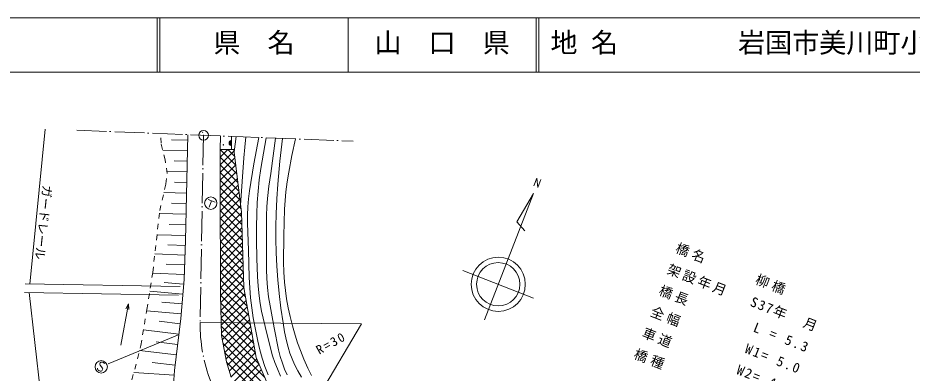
# Model space of a CAD drawing. Units: millimetres, scale not verified. Extents: x 40000 to 680000, y 20000 to 380000.
# Drawn here: x 272024 to 437177, y 314481 to 380000 of the extents above; entities that cross this region are included whole.
import ezdxf
from ezdxf.enums import TextEntityAlignment as Align

# ---------------------------------------------------------------- set-up
doc = ezdxf.new("R2010")
doc.units = ezdxf.units.MM
doc.header["$LTSCALE"] = 1000
doc.linetypes.add('USER1', pattern=[7.000001, 5.508197, -0.688525, 0.114754, -0.688525])
doc.linetypes.add('USER2', pattern=[2, 1, -1])
for name, color, linetype, lineweight in [('S-BGD', 7, 'Continuous', 13), ('S-BGD-HTXT', 6, 'Continuous', 13), ('S-BMK-SRVR', 3, 'Continuous', 13), ('S-TTL', 2, 'Continuous', 13), ('S-TTL-FRAM', 2, 'Continuous', 13), ('表題_事業名', 3, 'Continuous', 13)]:
    doc.layers.add(name, color=color, linetype=linetype, lineweight=lineweight)
doc.styles.add('ＭＳ ゴシック', font='')
doc.styles.get('ＭＳ ゴシック').set_extended_font_data('MS Gothic')

msp = doc.modelspace()

# ---------------------------------------------------------------- linework, layer by layer
at = {"layer": 'S-BGD', "linetype": 'USER2'}
for p, q in [((298472, 356879), (298370, 358628)), ((299231, 353800), (298472, 356879)), ((299612, 351282), (299231, 353800)), ((299361, 349377), (299612, 351282)), ((298228, 344443), (299361, 349377)), ((296937, 333061), (298228, 344443)), ((295840, 326208), (296937, 333061)), ((294725, 319558), (295840, 326208)), ((293096, 313247), (294725, 319558))]:
    msp.add_line(p, q, dxfattribs=at)
at = {"layer": 'S-BGD'}
for p, q in [((303395, 358442), (302996, 338911)), ((303375, 357466), (300409, 357526)), ((309402, 355714), (309452, 358235)), ((311037, 357009), (311073, 357126)), ((311038, 356854), (311037, 357009)), ((311076, 356737), (311038, 356854)), ((311073, 357126), (311132, 357237)), ((311137, 356627), (311076, 356737)), ((311081, 357117), (311083, 356744)), ((311132, 357237), (311242, 357335)), ((311147, 356629), (311143, 357234)), ((311205, 357297), (311209, 356570)), ((311242, 357335), (311339, 357396)), ((311272, 356520), (311267, 357343)), ((311329, 357383), (311335, 356483)), ((311339, 357396), (311454, 357434)), ((311398, 356459), (311391, 357409)), ((311449, 358148), (311465, 355720)), ((311454, 357434), (311460, 356434)), ((312313, 358115), (312162, 356723)), ((314153, 358043), (313921, 356130)), ((316510, 357951), (315613, 353054)), ((317902, 357896), (317373, 355071)), ((319608, 357830), (319201, 354562)), ((320867, 357781), (320422, 353567)), ((323282, 357686), (322634, 354635)), ((303336, 355512), (298786, 355605)), ((309402, 355714), (311933, 355721)), ((309402, 355714), (312272, 352860)), ((309410, 349389), (309402, 355714)), ((309404, 354298), (310816, 355718)), ((309406, 352882), (311964, 355454)), ((310816, 355718), (312082, 354458)), ((311247, 356530), (311137, 356627)), ((311345, 356473), (311247, 356530)), ((311460, 356434), (311345, 356473)), ((311933, 355721), (313303, 344149)), ((312162, 356723), (311980, 355321)), ((313921, 356130), (313749, 354211)), ((303296, 353559), (300871, 353609)), ((309404, 354302), (312461, 351261)), ((309408, 351466), (312114, 354187)), ((313749, 354211), (313463, 349835)), ((317373, 355071), (316902, 352225)), ((319201, 354562), (318733, 351297)), ((320422, 353567), (320034, 349337)), ((322634, 354635), (322046, 351570)), ((309406, 352889), (312650, 349662)), ((309409, 350050), (312264, 352920)), ((315613, 353054), (314773, 348131)), ((316902, 352225), (316614, 350126)), ((303256, 351606), (299552, 351682)), ((309408, 351477), (312840, 348063)), ((309411, 348634), (312415, 351653)), ((309413, 347217), (312565, 350386)), ((316614, 350126), (316385, 348011)), ((318733, 351297), (318389, 348983)), ((322046, 351570), (321753, 349764)), ((367319, 349010), (367878, 350449)), ((367878, 350449), (368064, 348716)), ((368064, 348716), (368617, 350164)), ((303216, 349653), (300931, 349700)), ((309409, 350065), (313029, 346464)), ((309431, 328925), (309410, 349389)), ((309411, 348653), (313219, 344865)), ((309414, 345801), (312715, 349119)), ((313463, 349835), (313150, 345448)), ((318389, 348983), (318105, 346664)), ((320034, 349337), (319842, 346604)), ((321753, 349764), (321519, 347941)), ((303176, 347700), (298996, 347786)), ((309412, 347241), (313328, 343346)), ((309415, 344384), (312865, 347852)), ((314773, 348131), (314593, 346652)), ((316385, 348011), (316227, 345950)), ((321519, 347941), (321377, 346340)), ((367255, 347639), (358210, 324333)), ((367255, 347639), (364152, 342408)), ((303136, 345747), (300384, 345803)), ((307151, 346497), (308459, 345989)), ((307805, 346243), (307356, 345085)), ((309414, 345829), (313372, 341891)), ((309417, 342968), (313015, 346585)), ((309418, 341551), (313165, 345318)), ((314593, 346652), (314472, 345159)), ((316227, 345950), (316128, 343885)), ((318105, 346664), (317981, 345124)), ((319842, 346604), (319708, 343857)), ((321377, 346340), (321295, 344733)), ((303096, 343794), (298166, 343895)), ((309415, 344417), (313416, 340437)), ((309420, 340135), (313307, 344042)), ((313303, 344149), (313726, 330259)), ((314472, 345159), (314425, 343643)), ((314425, 343643), (314438, 342124)), ((316128, 343885), (316081, 341448)), ((317981, 345124), (317917, 343570)), ((317917, 343570), (317922, 338579)), ((319708, 343857), (319651, 341529)), ((321295, 344733), (321161, 339824)), ((303056, 341841), (299989, 341904)), ((309417, 343005), (313461, 338982)), ((309421, 338718), (313349, 342666)), ((314438, 342124), (314601, 337138)), ((364152, 342408), (365655, 340752)), ((309418, 341593), (313505, 337528)), ((309422, 337302), (313390, 341290)), ((316081, 341448), (316094, 339003)), ((319651, 341529), (319655, 339192)), ((303016, 339888), (297723, 339996)), ((302996, 338911), (302717, 331773)), ((309420, 340181), (313549, 336073)), ((309421, 338769), (313593, 334619)), ((309424, 335885), (313432, 339915)), ((316094, 339003), (316151, 335646)), ((317922, 338579), (317943, 333572)), ((319655, 339192), (319727, 336706)), ((321161, 339824), (321088, 334916)), ((302961, 338019), (299699, 338147)), ((309422, 337357), (313637, 333164)), ((309425, 334468), (313474, 338539)), ((309427, 333052), (313516, 337163)), ((314601, 337138), (314764, 332144)), ((302892, 336235), (297321, 336452)), ((309424, 335945), (313682, 331710)), ((309428, 331635), (313558, 335787)), ((316151, 335646), (316268, 332279)), ((319727, 336706), (319860, 334212)), ((302822, 334450), (299400, 334584)), ((309425, 334533), (313726, 330255)), ((309429, 330219), (313599, 334411)), ((319860, 334212), (320042, 331699)), ((321088, 334916), (321147, 333096)), ((302752, 332665), (296910, 332894)), ((309427, 333122), (314038, 328534)), ((309434, 328806), (313641, 333035)), ((314764, 332144), (314848, 330237)), ((316268, 332279), (316386, 330513)), ((317943, 333572), (317998, 331904)), ((321147, 333096), (321266, 331280)), ((367268, 328326), (354217, 333391)), ((302641, 330868), (299056, 331171)), ((302717, 331773), (302107, 324536)), ((309428, 331710), (314350, 326814)), ((309474, 327428), (313683, 331659)), ((316386, 330513), (316565, 328741)), ((317998, 331904), (318114, 330242)), ((320042, 331699), (320284, 329194)), ((321266, 331280), (321423, 329728)), ((302488, 329059), (296379, 329575)), ((309429, 330298), (314661, 325093)), ((309647, 321428), (309431, 328925)), ((309432, 328885), (314973, 323373)), ((309514, 326050), (313725, 330283)), ((309554, 324672), (313939, 329081)), ((313726, 330259), (316057, 317387)), ((314848, 330237), (314992, 328336)), ((316565, 328741), (316763, 327315)), ((318114, 330242), (318326, 328562)), ((320284, 329194), (320610, 326477)), ((321423, 329728), (321639, 328184)), ((291046, 319617), (292441, 327238)), ((291978, 326306), (292441, 327238)), ((292441, 327238), (292541, 326203)), ((302336, 327250), (298589, 327566)), ((309474, 327432), (315284, 321653)), ((309594, 323294), (314156, 327881)), ((314992, 328336), (315217, 326503)), ((316763, 327315), (317021, 325900)), ((318326, 328562), (318597, 326887)), ((321639, 328184), (321937, 326540)), ((302183, 325441), (295802, 325979)), ((309516, 325980), (315596, 319932)), ((309633, 321916), (314374, 326681)), ((309788, 320654), (314591, 325482)), ((315217, 326503), (315502, 324666)), ((317021, 325900), (318017, 321763)), ((318597, 326887), (319358, 322819)), ((320610, 326477), (320996, 323759)), ((321937, 326540), (322296, 324898)), ((301990, 323580), (298115, 324055)), ((302107, 324536), (300937, 314977)), ((309558, 324528), (315908, 318212)), ((310006, 319455), (314808, 324282)), ((315502, 324666), (315890, 322502)), ((320996, 323759), (321280, 322099)), ((322296, 324898), (322726, 323190)), ((301756, 321668), (295213, 322469)), ((309600, 323076), (316605, 316108)), ((310224, 318256), (315025, 323083)), ((315890, 322502), (316338, 320349)), ((319358, 322819), (320177, 318771)), ((321280, 322099), (321624, 320443)), ((322726, 323190), (323217, 321490)), ((301829, 321606), (288674, 316172)), ((309642, 321623), (317657, 313651)), ((310535, 316541), (309647, 321428)), ((310441, 317057), (315243, 321883)), ((310723, 315922), (315460, 320684)), ((318017, 321763), (319073, 317638)), ((321624, 320443), (321922, 319282)), ((323217, 321490), (323673, 320073)), ((301522, 319756), (297545, 320243)), ((309918, 319938), (318709, 311194)), ((311053, 314836), (315677, 319484)), ((316338, 320349), (316719, 318786)), ((316719, 318786), (317160, 317238)), ((320177, 318771), (320492, 317543)), ((321922, 319282), (322279, 318128)), ((323673, 320073), (324189, 318666)), ((301288, 317844), (294497, 318676)), ((310231, 318217), (319761, 308736)), ((311383, 313749), (315894, 318285)), ((311799, 312750), (316164, 317137)), ((316057, 317387), (320054, 308051)), ((317160, 317238), (317659, 315687)), ((319073, 317638), (319480, 316449)), ((320492, 317543), (320868, 316321)), ((322279, 318128), (322675, 317084)), ((324189, 318666), (324866, 317022)), ((287178, 316259), (287152, 316177)), ((287152, 316177), (287153, 316053)), ((287153, 316053), (287205, 315965)), ((287231, 316380), (287178, 316259)), ((287205, 315965), (287659, 315400)), ((287347, 316471), (287231, 316380)), ((287496, 316506), (287347, 316471)), ((287650, 316489), (287496, 316506)), ((287816, 316425), (287650, 316489)), ((287920, 316360), (287816, 316425)), ((287986, 316291), (287920, 316360)), ((288020, 316204), (287986, 316291)), ((301054, 315933), (296828, 316450)), ((311393, 313717), (310535, 316541)), ((310551, 316487), (321652, 305445)), ((312218, 311753), (316588, 316146)), ((317659, 315687), (318219, 314146)), ((319480, 316449), (319945, 315279)), ((320868, 316321), (321279, 315227)), ((322675, 317084), (323127, 316062)), ((323127, 316062), (323724, 314874)), ((324866, 317022), (325600, 315397)), ((286756, 315220), (286729, 315373)), ((286811, 315106), (286756, 315220)), ((286894, 315019), (286811, 315106)), ((286995, 314961), (286894, 315019)), ((287241, 314865), (286995, 314961)), ((287426, 314849), (287241, 314865)), ((287539, 314916), (287426, 314849)), ((287616, 315004), (287539, 314916)), ((287676, 315128), (287616, 315004)), ((287659, 315400), (287686, 315279)), ((287686, 315279), (287676, 315128)), ((300884, 314118), (293438, 314572)), ((300937, 314977), (300727, 311541)), ((312637, 310756), (317013, 315155)), ((319945, 315279), (320553, 313927)), ((321279, 315227), (321751, 314144)), ((323724, 314874), (324380, 313703)), ((325600, 315397), (326256, 314053))]:
    msp.add_line(p, q, dxfattribs=at)
for centre, radius in [((306311, 358349), 27), ((309959, 356585), 49.7), ((307643, 345825), 1144), ((360743, 330859), 5000), ((360743, 330859), 4000), ((287419, 315641), 1144)]:
    msp.add_circle(centre, radius, dxfattribs=at)
at = {"layer": 'S-BGD-HTXT'}
for p, q in [((277044, 359491), (274234, 330909)), ((273381, 330923), (301983, 330459)), ((273227, 329353), (301681, 328844)), ((274109, 329337), (276197, 310885)), ((305667, 323792), (335488, 323575)), ((320168, 297796), (335488, 323575))]:
    msp.add_line(p, q, dxfattribs=at)
at = {"layer": 'S-BGD-HTXT', "linetype": 'USER1'}
msp.add_line((282905, 359263), (333976, 357269), dxfattribs=at)
at = {"layer": 'S-BMK-SRVR', "linetype": 'USER1'}
msp.add_line((306311, 358349), (305667, 323792), dxfattribs=at)
at = {"layer": 'S-BMK-SRVR'}
msp.add_circle((306311, 358349), 896, dxfattribs=at)
for start, end in [(179.71863, 190.13953), (191.44214, 191.65924), (192.96185, 203.38275)]:
    msp.add_arc((335951, 323643), 30285, start, end, dxfattribs=at)
at = {"layer": 'S-TTL'}
for p, q in [((680000, 380000), (40000, 380000)), ((297750, 380000), (297750, 370000)), ((298250, 380000), (298250, 370000)), ((333000, 380000), (333000, 370000)), ((367750, 380000), (367750, 370000)), ((368250, 380000), (368250, 370000)), ((40000, 370000), (680000, 370000))]:
    msp.add_line(p, q, dxfattribs=at)
at = {"layer": '表題_事業名'}
msp.add_circle((306135, 358919), 27, dxfattribs=at)

# ---------------------------------------------------------------- texts
at = {"layer": 'S-BGD', "char_height": 1833, "attachment_point": 7, "rotation": 338.6, "style": 'ＭＳ ゴシック'}
for s, insert in [('\\T1.27;橋名\\~\\~\\~\\~\\~\\~柳橋', (393225, 336652)), ('\\T1.2;架設年月\\~\\~\\~S37年\u3000月', (391686, 332744)), ('\\T1.25;橋長\u3000\u3000\u3000\u3000L\\~=\\~5.3', (390148, 328836)), ('\\T1.25;全幅\u3000\u3000\u3000\u3000W1=\\~5.0', (388609, 324928)), ('\\T1.25;車道\u3000\u3000\u3000\u3000W2=\\~4.0', (387071, 321020)), ('\\T1.3;橋種\\~\\~\\~\\~\\~\\~RC橋', (385532, 317111))]:
    msp.add_mtext(s, dxfattribs=dict(at, insert=insert))
at = {"layer": 'S-BGD-HTXT', "style": 'ＭＳ ゴシック'}
msp.add_text('ガードレール', height=1686, rotation=264, dxfattribs=at).set_placement((276134, 349281), align=Align.BOTTOM_LEFT)
at = {"layer": 'S-BGD-HTXT', "insert": (327700, 317830), "char_height": 1686, "attachment_point": 7, "rotation": 29.1, "style": 'ＭＳ ゴシック'}
msp.add_mtext('\\T1.3;R=30', dxfattribs=at)
at = {"layer": 'S-TTL-FRAM', "style": 'ＭＳ ゴシック'}
for s, p in [('県\u3000名', (308125, 372500)), ('山\u3000口\u3000県', (337875, 372500)), ('地 名', (370380, 372500)), ('岩国市美川町小川', (405024, 372500))]:
    msp.add_text(s, height=3666, dxfattribs=at).set_placement(p, align=Align.BOTTOM_LEFT)

doc.saveas('drawing.dxf')
